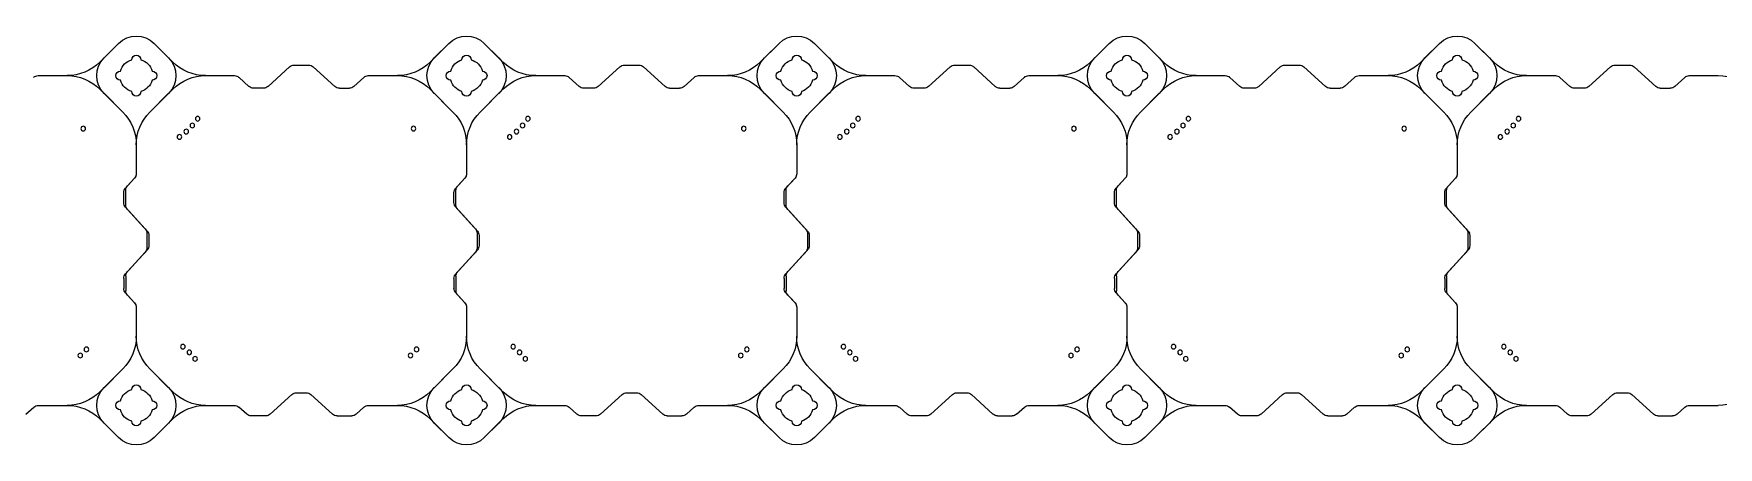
# Model space of a CAD drawing. Header units: millimetres. Extents: x -1612139 to -1260738, y 1141106 to 1536160.
# Drawn here: x -1297369 to -1294818, y 1183867 to 1184495 of the extents above; entities that cross this region are included whole.
import ezdxf

# ---------------------------------------------------------------- set-up
doc = ezdxf.new("R2010")
doc.units = ezdxf.units.MM
doc.header["$LTSCALE"] = 10
doc.layers.get('0').update_dxf_attribs({"linetype": 'CONTINUOUS'})
doc.layers.add('W-FLOAT_BOWL浮筒', color=253, linetype='CONTINUOUS')

# ---------------------------------------------------------------- blocks, each defined once
blk = doc.blocks.new('橙色')
at = {"layer": 'W-FLOAT_BOWL浮筒', "color": 30}
for p, q in [((16973.2, 2548.8), (16944.8, 2520.5)), ((16951.2, 2526.9), (16973.1, 2548.8)), ((17026.8, 2548.8), (17055.2, 2520.5)), ((17026.9, 2548.8), (17048.8, 2526.9)), ((17473.2, 2548.8), (17444.8, 2520.5)), ((17451.2, 2526.9), (17473.1, 2548.8)), ((17526.8, 2548.8), (17555.2, 2520.5)), ((17526.9, 2548.8), (17548.8, 2526.9)), ((17973.2, 2548.8), (17944.8, 2520.5)), ((17951.2, 2526.9), (17973.1, 2548.8)), ((18026.8, 2548.8), (18055.2, 2520.5)), ((18026.9, 2548.8), (18048.8, 2526.9)), ((18473.2, 2548.8), (18444.8, 2520.5)), ((18451.2, 2526.9), (18473.1, 2548.8)), ((18526.8, 2548.8), (18555.2, 2520.5)), ((18526.9, 2548.8), (18548.8, 2526.9)), ((18973.2, 2548.8), (18944.8, 2520.5)), ((18951.2, 2526.9), (18973.1, 2548.8)), ((19026.8, 2548.8), (19055.2, 2520.5)), ((19026.9, 2548.8), (19048.8, 2526.9)), ((16832.9, 2513.4), (16844.7, 2502.6)), ((16851.5, 2500), (16895.3, 2500)), ((17104.6, 2500), (17148.5, 2500)), ((17167.1, 2513.4), (17155.3, 2502.6)), ((17196.1, 2516), (17173.9, 2516)), ((17202.9, 2513.4), (17235.6, 2483.6)), ((17297.1, 2513.4), (17264.4, 2483.6)), ((17303.9, 2516), (17326.1, 2516)), ((17332.9, 2513.4), (17344.7, 2502.6)), ((17351.5, 2500), (17395.3, 2500)), ((17604.6, 2500), (17648.5, 2500)), ((17667.1, 2513.4), (17655.3, 2502.6)), ((17696.1, 2516), (17673.9, 2516)), ((17702.9, 2513.4), (17735.6, 2483.6)), ((17797.1, 2513.4), (17764.4, 2483.6)), ((17803.9, 2516), (17826.1, 2516)), ((17832.9, 2513.4), (17844.7, 2502.6)), ((17851.5, 2500), (17895.3, 2500)), ((18104.6, 2500), (18148.5, 2500)), ((18167.1, 2513.4), (18155.3, 2502.6)), ((18196.1, 2516), (18173.9, 2516)), ((18202.9, 2513.4), (18235.6, 2483.6)), ((18297.1, 2513.4), (18264.4, 2483.6)), ((18303.9, 2516), (18326.1, 2516)), ((18332.9, 2513.4), (18344.7, 2502.6)), ((18351.5, 2500), (18395.3, 2500)), ((18604.6, 2500), (18648.5, 2500)), ((18667.1, 2513.4), (18655.3, 2502.6)), ((18696.1, 2516), (18673.9, 2516)), ((18702.9, 2513.4), (18735.6, 2483.6)), ((18797.1, 2513.4), (18764.4, 2483.6)), ((18803.9, 2516), (18826.1, 2516)), ((18832.9, 2513.4), (18844.7, 2502.6)), ((18851.5, 2500), (18895.3, 2500)), ((19104.6, 2500), (19148.5, 2500)), ((19167.1, 2513.4), (19155.3, 2502.6)), ((19196.1, 2516), (19173.9, 2516)), ((19202.9, 2513.4), (19235.6, 2483.6)), ((19297.1, 2513.4), (19264.4, 2483.6)), ((19303.9, 2516), (19326.1, 2516)), ((19332.9, 2513.4), (19344.7, 2502.6)), ((19351.5, 2500), (19395.3, 2500)), ((16979.5, 2444.8), (16944.8, 2479.5)), ((17020.5, 2444.8), (17055.2, 2479.5)), ((17242.4, 2481), (17257.6, 2481)), ((17479.5, 2444.8), (17444.8, 2479.5)), ((17520.5, 2444.8), (17555.2, 2479.5)), ((17742.4, 2481), (17757.6, 2481)), ((17979.5, 2444.8), (17944.8, 2479.5)), ((18020.5, 2444.8), (18055.2, 2479.5)), ((18242.4, 2481), (18257.6, 2481)), ((18479.5, 2444.8), (18444.8, 2479.5)), ((18520.5, 2444.8), (18555.2, 2479.5)), ((18742.4, 2481), (18757.6, 2481)), ((18979.5, 2444.8), (18944.8, 2479.5)), ((19020.5, 2444.8), (19055.2, 2479.5)), ((19242.4, 2481), (19257.6, 2481)), ((16951.2, 2473.2), (16979.5, 2444.8)), ((17048.8, 2473.2), (17020.5, 2444.8)), ((17451.2, 2473.2), (17479.5, 2444.8)), ((17548.8, 2473.2), (17520.5, 2444.8)), ((17951.2, 2473.2), (17979.5, 2444.8)), ((18048.8, 2473.2), (18020.5, 2444.8)), ((18451.2, 2473.2), (18479.5, 2444.8)), ((18548.8, 2473.2), (18520.5, 2444.8)), ((18951.2, 2473.2), (18979.5, 2444.8)), ((19048.8, 2473.2), (19020.5, 2444.8)), ((17000, 2351.3), (17000, 2395.4)), ((17000, 2351.5), (17000, 2395.4)), ((17500, 2351.3), (17500, 2395.4)), ((17500, 2351.5), (17500, 2395.4)), ((18000, 2351.3), (18000, 2395.4)), ((18000, 2351.5), (18000, 2395.4)), ((18500, 2351.3), (18500, 2395.4)), ((18500, 2351.5), (18500, 2395.4)), ((19000, 2351.3), (19000, 2395.4)), ((19000, 2351.5), (19000, 2395.4)), ((16981, 2307.4), (16981, 2322.6)), ((16983.6, 2329.4), (16997.4, 2344.5)), ((16984, 2303.9), (16984, 2326.1)), ((16986.6, 2332.9), (16997.4, 2344.7)), ((17481, 2307.4), (17481, 2322.6)), ((17483.6, 2329.4), (17497.4, 2344.5)), ((17484, 2303.9), (17484, 2326.1)), ((17486.6, 2332.9), (17497.4, 2344.7)), ((17981, 2307.4), (17981, 2322.6)), ((17983.6, 2329.4), (17997.4, 2344.5)), ((17984, 2303.9), (17984, 2326.1)), ((17986.6, 2332.9), (17997.4, 2344.7)), ((18481, 2307.4), (18481, 2322.6)), ((18483.6, 2329.4), (18497.4, 2344.5)), ((18484, 2303.9), (18484, 2326.1)), ((18486.6, 2332.9), (18497.4, 2344.7)), ((18981, 2307.4), (18981, 2322.6)), ((18983.6, 2329.4), (18997.4, 2344.5)), ((18984, 2303.9), (18984, 2326.1)), ((18986.6, 2332.9), (18997.4, 2344.7)), ((16983.6, 2300.6), (17013.4, 2267.9)), ((16986.6, 2297.1), (17016.4, 2264.4)), ((17483.6, 2300.6), (17513.4, 2267.9)), ((17486.6, 2297.1), (17516.4, 2264.4)), ((17983.6, 2300.6), (18013.4, 2267.9)), ((17986.6, 2297.1), (18016.4, 2264.4)), ((18483.6, 2300.6), (18513.4, 2267.9)), ((18486.6, 2297.1), (18516.4, 2264.4)), ((18983.6, 2300.6), (19013.4, 2267.9)), ((18986.6, 2297.1), (19016.4, 2264.4)), ((17016, 2238.9), (17016, 2261.1)), ((17019, 2242.4), (17019, 2257.6)), ((17516, 2238.9), (17516, 2261.1)), ((17519, 2242.4), (17519, 2257.6)), ((18016, 2238.9), (18016, 2261.1)), ((18019, 2242.4), (18019, 2257.6)), ((18516, 2238.9), (18516, 2261.1)), ((18519, 2242.4), (18519, 2257.6)), ((19016, 2238.9), (19016, 2261.1)), ((19019, 2242.4), (19019, 2257.6)), ((16983.6, 2199.4), (17013.4, 2232.1)), ((16986.6, 2202.9), (17016.4, 2235.6)), ((17483.6, 2199.4), (17513.4, 2232.1)), ((17486.6, 2202.9), (17516.4, 2235.6)), ((17983.6, 2199.4), (18013.4, 2232.1)), ((17986.6, 2202.9), (18016.4, 2235.6)), ((18483.6, 2199.4), (18513.4, 2232.1)), ((18486.6, 2202.9), (18516.4, 2235.6)), ((18983.6, 2199.4), (19013.4, 2232.1)), ((18986.6, 2202.9), (19016.4, 2235.6)), ((16984, 2196.1), (16984, 2173.9)), ((17484, 2196.1), (17484, 2173.9)), ((17984, 2196.1), (17984, 2173.9)), ((18484, 2196.1), (18484, 2173.9)), ((18984, 2196.1), (18984, 2173.9)), ((16981, 2192.6), (16981, 2177.4)), ((16983.6, 2170.6), (16997.4, 2155.5)), ((17481, 2192.6), (17481, 2177.4)), ((17483.6, 2170.6), (17497.4, 2155.5)), ((17981, 2192.6), (17981, 2177.4)), ((17983.6, 2170.6), (17997.4, 2155.5)), ((18481, 2192.6), (18481, 2177.4)), ((18483.6, 2170.6), (18497.4, 2155.5)), ((18981, 2192.6), (18981, 2177.4)), ((18983.6, 2170.6), (18997.4, 2155.5)), ((16986.6, 2167.1), (16997.4, 2155.3)), ((17000, 2104.7), (17000, 2148.7)), ((17000, 2104.7), (17000, 2148.5)), ((17486.6, 2167.1), (17497.4, 2155.3)), ((17500, 2104.7), (17500, 2148.7)), ((17500, 2104.7), (17500, 2148.5)), ((17986.6, 2167.1), (17997.4, 2155.3)), ((18000, 2104.7), (18000, 2148.7)), ((18000, 2104.7), (18000, 2148.5)), ((18486.6, 2167.1), (18497.4, 2155.3)), ((18500, 2104.7), (18500, 2148.7)), ((18500, 2104.7), (18500, 2148.5)), ((18986.6, 2167.1), (18997.4, 2155.3)), ((19000, 2104.7), (19000, 2148.7)), ((19000, 2104.7), (19000, 2148.5)), ((16944.8, 2020.5), (16979.5, 2055.2)), ((16951.2, 2026.8), (16979.5, 2055.2)), ((17048.8, 2026.8), (17020.5, 2055.2)), ((17055.2, 2020.5), (17020.5, 2055.2)), ((17444.8, 2020.5), (17479.5, 2055.2)), ((17451.2, 2026.8), (17479.5, 2055.2)), ((17548.8, 2026.8), (17520.5, 2055.2)), ((17555.2, 2020.5), (17520.5, 2055.2)), ((17944.8, 2020.5), (17979.5, 2055.2)), ((17951.2, 2026.8), (17979.5, 2055.2)), ((18048.8, 2026.8), (18020.5, 2055.2)), ((18055.2, 2020.5), (18020.5, 2055.2)), ((18444.8, 2020.5), (18479.5, 2055.2)), ((18451.2, 2026.8), (18479.5, 2055.2)), ((18548.8, 2026.8), (18520.5, 2055.2)), ((18555.2, 2020.5), (18520.5, 2055.2)), ((18944.8, 2020.5), (18979.5, 2055.2)), ((18951.2, 2026.8), (18979.5, 2055.2)), ((19048.8, 2026.8), (19020.5, 2055.2)), ((19055.2, 2020.5), (19020.5, 2055.2)), ((17170.6, 2016.4), (17155.5, 2002.6)), ((17192.6, 2019), (17177.4, 2019)), ((17199.4, 2016.4), (17232.1, 1986.6)), ((17300.6, 2016.4), (17267.9, 1986.6)), ((17307.4, 2019), (17322.6, 2019)), ((17329.4, 2016.4), (17344.5, 2002.6)), ((17670.6, 2016.4), (17655.5, 2002.6)), ((17692.6, 2019), (17677.4, 2019)), ((17699.4, 2016.4), (17732.1, 1986.6)), ((17800.6, 2016.4), (17767.9, 1986.6)), ((17807.4, 2019), (17822.6, 2019)), ((17829.4, 2016.4), (17844.5, 2002.6)), ((18170.6, 2016.4), (18155.5, 2002.6)), ((18192.6, 2019), (18177.4, 2019)), ((18199.4, 2016.4), (18232.1, 1986.6)), ((18300.6, 2016.4), (18267.9, 1986.6)), ((18307.4, 2019), (18322.6, 2019)), ((18329.4, 2016.4), (18344.5, 2002.6)), ((18670.6, 2016.4), (18655.5, 2002.6)), ((18692.6, 2019), (18677.4, 2019)), ((18699.4, 2016.4), (18732.1, 1986.6)), ((18800.6, 2016.4), (18767.9, 1986.6)), ((18807.4, 2019), (18822.6, 2019)), ((18829.4, 2016.4), (18844.5, 2002.6)), ((19170.6, 2016.4), (19155.5, 2002.6)), ((19192.6, 2019), (19177.4, 2019)), ((19199.4, 2016.4), (19232.1, 1986.6)), ((19300.6, 2016.4), (19267.9, 1986.6)), ((19307.4, 2019), (19322.6, 2019)), ((19329.4, 2016.4), (19344.5, 2002.6)), ((16851.3, 2000), (16895.3, 2000)), ((17104.6, 2000), (17148.7, 2000)), ((17351.3, 2000), (17395.3, 2000)), ((17604.6, 2000), (17648.7, 2000)), ((17851.3, 2000), (17895.3, 2000)), ((18104.6, 2000), (18148.7, 2000)), ((18351.3, 2000), (18395.3, 2000)), ((18604.6, 2000), (18648.7, 2000)), ((18851.3, 2000), (18895.3, 2000)), ((19104.6, 2000), (19148.7, 2000)), ((19351.3, 2000), (19395.3, 2000)), ((16973.2, 1951.2), (16944.8, 1979.5)), ((16973.1, 1951.2), (16951.2, 1973.1)), ((17026.8, 1951.2), (17055.2, 1979.5)), ((17048.8, 1973.1), (17026.9, 1951.2)), ((17238.9, 1984), (17261.1, 1984)), ((17473.2, 1951.2), (17444.8, 1979.5)), ((17473.1, 1951.2), (17451.2, 1973.1)), ((17526.8, 1951.2), (17555.2, 1979.5)), ((17548.8, 1973.1), (17526.9, 1951.2)), ((17738.9, 1984), (17761.1, 1984)), ((17973.2, 1951.2), (17944.8, 1979.5)), ((17973.1, 1951.2), (17951.2, 1973.1)), ((18026.8, 1951.2), (18055.2, 1979.5)), ((18048.8, 1973.1), (18026.9, 1951.2)), ((18238.9, 1984), (18261.1, 1984)), ((18473.2, 1951.2), (18444.8, 1979.5)), ((18473.1, 1951.2), (18451.2, 1973.1)), ((18526.8, 1951.2), (18555.2, 1979.5)), ((18548.8, 1973.1), (18526.9, 1951.2)), ((18738.9, 1984), (18761.1, 1984)), ((18973.2, 1951.2), (18944.8, 1979.5)), ((18973.1, 1951.2), (18951.2, 1973.1)), ((19026.8, 1951.2), (19055.2, 1979.5)), ((19048.8, 1973.1), (19026.9, 1951.2)), ((19238.9, 1984), (19261.1, 1984))]:
    blk.add_line(p, q, dxfattribs=at)
for centre in [(16915.2, 2424.4), (17080.3, 2419.7), (17089, 2429.4), (17415.2, 2424.4), (17580.3, 2419.7), (17589, 2429.4), (17915.2, 2424.4), (18080.3, 2419.7), (18089, 2429.4), (18415.2, 2424.4), (18580.3, 2419.7), (18589, 2429.4), (18915.2, 2424.4), (19080.3, 2419.7), (19089, 2429.4), (16924.4, 2415.2), (17070.6, 2411), (17424.4, 2415.2), (17570.6, 2411), (17924.4, 2415.2), (18070.6, 2411), (18424.4, 2415.2), (18570.6, 2411), (18924.4, 2415.2), (19070.6, 2411), (17065.3, 2092.9), (17565.3, 2092.9), (18065.3, 2092.9), (18565.3, 2092.9), (19065.3, 2092.9), (16919.7, 2080.3), (17075.6, 2084.8), (17084.8, 2075.6), (17092.9, 2065.3), (17419.7, 2080.3), (17575.6, 2084.8), (17584.8, 2075.6), (17592.9, 2065.3), (17919.7, 2080.3), (18075.6, 2084.8), (18084.8, 2075.6), (18092.9, 2065.3), (18419.7, 2080.3), (18575.6, 2084.8), (18584.8, 2075.6), (18592.9, 2065.3), (18919.7, 2080.3), (19075.6, 2084.8), (19084.8, 2075.6), (19092.9, 2065.3)]:
    blk.add_circle(centre, 3.5, dxfattribs=at)
for centre, radius, start, end in [((17000, 2522), 38, 45, 135), ((17000, 2522), 38, 45, 135), ((17500, 2522), 38, 45, 135), ((17500, 2522), 38, 45, 135), ((18000, 2522), 38, 45, 135), ((18000, 2522), 38, 45, 135), ((18500, 2522), 38, 45, 135), ((18500, 2522), 38, 45, 135), ((19000, 2522), 38, 45, 135), ((19000, 2522), 38, 45, 135), ((16978, 2500), 38, 135, 225), ((17000, 2524), 7, 0, 180), ((17000, 2524), 7, 0, 180), ((17022, 2500), 38, 315, 45), ((17478, 2500), 38, 135, 225), ((17500, 2524), 7, 0, 180), ((17500, 2524), 7, 0, 180), ((17522, 2500), 38, 315, 45), ((17978, 2500), 38, 135, 225), ((18000, 2524), 7, 0, 180), ((18000, 2524), 7, 0, 180), ((18022, 2500), 38, 315, 45), ((18478, 2500), 38, 135, 225), ((18500, 2524), 7, 0, 180), ((18500, 2524), 7, 0, 180), ((18522, 2500), 38, 315, 45), ((18978, 2500), 38, 135, 225), ((19000, 2524), 7, 0, 180), ((19000, 2524), 7, 0, 180), ((19022, 2500), 38, 315, 45), ((16851.5, 2510), 10, 227.7263, 270), ((16895.3, 2570), 70, 270, 315), ((16895.3, 2430), 70, 45, 90), ((16976, 2500), 7, 90, 270), ((16976, 2500), 7, 90, 270), ((17000, 2500), 25, 106.2602, 163.7398), ((17000, 2500), 25, 106.2602, 163.7398), ((17000, 2500), 25, 16.2602, 73.7398), ((17000, 2500), 25, 16.2602, 73.7398), ((17024, 2500), 7, 270, 90), ((17024, 2500), 7, 270, 90), ((17104.7, 2570), 70, 225, 270), ((17104.7, 2430), 70, 90, 135), ((17148.5, 2510), 10, 270, 312.2737), ((17173.9, 2506), 10, 90, 132.2737), ((17196.1, 2506), 10, 47.7263, 90), ((17303.9, 2506), 10, 90, 132.2737), ((17326.1, 2506), 10, 47.7263, 90), ((17351.5, 2510), 10, 227.7263, 270), ((17395.3, 2570), 70, 270, 315), ((17395.3, 2430), 70, 45, 90), ((17476, 2500), 7, 90, 270), ((17476, 2500), 7, 90, 270), ((17500, 2500), 25, 106.2602, 163.7398), ((17500, 2500), 25, 106.2602, 163.7398), ((17500, 2500), 25, 16.2602, 73.7398), ((17500, 2500), 25, 16.2602, 73.7398), ((17524, 2500), 7, 270, 90), ((17524, 2500), 7, 270, 90), ((17604.7, 2570), 70, 225, 270), ((17604.7, 2430), 70, 90, 135), ((17648.5, 2510), 10, 270, 312.2737), ((17673.9, 2506), 10, 90, 132.2737), ((17696.1, 2506), 10, 47.7263, 90), ((17803.9, 2506), 10, 90, 132.2737), ((17826.1, 2506), 10, 47.7263, 90), ((17851.5, 2510), 10, 227.7263, 270), ((17895.3, 2570), 70, 270, 315), ((17895.3, 2430), 70, 45, 90), ((17976, 2500), 7, 90, 270), ((17976, 2500), 7, 90, 270), ((18000, 2500), 25, 106.2602, 163.7398), ((18000, 2500), 25, 106.2602, 163.7398), ((18000, 2500), 25, 16.2602, 73.7398), ((18000, 2500), 25, 16.2602, 73.7398), ((18024, 2500), 7, 270, 90), ((18024, 2500), 7, 270, 90), ((18104.7, 2570), 70, 225, 270), ((18104.7, 2430), 70, 90, 135), ((18148.5, 2510), 10, 270, 312.2737), ((18173.9, 2506), 10, 90, 132.2737), ((18196.1, 2506), 10, 47.7263, 90), ((18303.9, 2506), 10, 90, 132.2737), ((18326.1, 2506), 10, 47.7263, 90), ((18351.5, 2510), 10, 227.7263, 270), ((18395.3, 2570), 70, 270, 315), ((18395.3, 2430), 70, 45, 90), ((18476, 2500), 7, 90, 270), ((18476, 2500), 7, 90, 270), ((18500, 2500), 25, 106.2602, 163.7398), ((18500, 2500), 25, 106.2602, 163.7398), ((18500, 2500), 25, 16.2602, 73.7398), ((18500, 2500), 25, 16.2602, 73.7398), ((18524, 2500), 7, 270, 90), ((18524, 2500), 7, 270, 90), ((18604.7, 2570), 70, 225, 270), ((18604.7, 2430), 70, 90, 135), ((18648.5, 2510), 10, 270, 312.2737), ((18673.9, 2506), 10, 90, 132.2737), ((18696.1, 2506), 10, 47.7263, 90), ((18803.9, 2506), 10, 90, 132.2737), ((18826.1, 2506), 10, 47.7263, 90), ((18851.5, 2510), 10, 227.7263, 270), ((18895.3, 2570), 70, 270, 315), ((18895.3, 2430), 70, 45, 90), ((18976, 2500), 7, 90, 270), ((18976, 2500), 7, 90, 270), ((19000, 2500), 25, 106.2602, 163.7398), ((19000, 2500), 25, 106.2602, 163.7398), ((19000, 2500), 25, 16.2602, 73.7398), ((19000, 2500), 25, 16.2602, 73.7398), ((19024, 2500), 7, 270, 90), ((19024, 2500), 7, 270, 90), ((19104.7, 2570), 70, 225, 270), ((19104.7, 2430), 70, 90, 135), ((19148.5, 2510), 10, 270, 312.2737), ((19173.9, 2506), 10, 90, 132.2737), ((19196.1, 2506), 10, 47.7263, 90), ((19303.9, 2506), 10, 90, 132.2737), ((19326.1, 2506), 10, 47.7263, 90), ((19351.5, 2510), 10, 227.7263, 270), ((19395.3, 2430), 70, 45, 90), ((17000, 2500), 25, 196.2602, 253.7398), ((17000, 2500), 25, 196.2602, 253.7398), ((17000, 2476), 7, 180, 0), ((17000, 2476), 7, 180, 0), ((17000, 2500), 25, 286.2602, 343.7398), ((17000, 2500), 25, 286.2602, 343.7398), ((17242.4, 2491), 10, 227.7263, 270), ((17257.6, 2491), 10, 270, 312.2737), ((17500, 2500), 25, 196.2602, 253.7398), ((17500, 2500), 25, 196.2602, 253.7398), ((17500, 2476), 7, 180, 0), ((17500, 2476), 7, 180, 0), ((17500, 2500), 25, 286.2602, 343.7398), ((17500, 2500), 25, 286.2602, 343.7398), ((17742.4, 2491), 10, 227.7263, 270), ((17757.6, 2491), 10, 270, 312.2737), ((18000, 2500), 25, 196.2602, 253.7398), ((18000, 2500), 25, 196.2602, 253.7398), ((18000, 2476), 7, 180, 0), ((18000, 2476), 7, 180, 0), ((18000, 2500), 25, 286.2602, 343.7398), ((18000, 2500), 25, 286.2602, 343.7398), ((18242.4, 2491), 10, 227.7263, 270), ((18257.6, 2491), 10, 270, 312.2737), ((18500, 2500), 25, 196.2602, 253.7398), ((18500, 2500), 25, 196.2602, 253.7398), ((18500, 2476), 7, 180, 0), ((18500, 2476), 7, 180, 0), ((18500, 2500), 25, 286.2602, 343.7398), ((18500, 2500), 25, 286.2602, 343.7398), ((18742.4, 2491), 10, 227.7263, 270), ((18757.6, 2491), 10, 270, 312.2737), ((19000, 2500), 25, 196.2602, 253.7398), ((19000, 2500), 25, 196.2602, 253.7398), ((19000, 2476), 7, 180, 0), ((19000, 2476), 7, 180, 0), ((19000, 2500), 25, 286.2602, 343.7398), ((19000, 2500), 25, 286.2602, 343.7398), ((19242.4, 2491), 10, 227.7263, 270), ((19257.6, 2491), 10, 270, 312.2737), ((16930, 2395.3), 70, 0, 45), ((16930, 2395.3), 70, 0, 45), ((17070, 2395.3), 70, 135, 180), ((17070, 2395.3), 70, 135, 180), ((17430, 2395.3), 70, 0, 45), ((17430, 2395.3), 70, 0, 45), ((17570, 2395.3), 70, 135, 180), ((17570, 2395.3), 70, 135, 180), ((17930, 2395.3), 70, 0, 45), ((17930, 2395.3), 70, 0, 45), ((18070, 2395.3), 70, 135, 180), ((18070, 2395.3), 70, 135, 180), ((18430, 2395.3), 70, 0, 45), ((18430, 2395.3), 70, 0, 45), ((18570, 2395.3), 70, 135, 180), ((18570, 2395.3), 70, 135, 180), ((18930, 2395.3), 70, 0, 45), ((18930, 2395.3), 70, 0, 45), ((19070, 2395.3), 70, 135, 180), ((19070, 2395.3), 70, 135, 180), ((16990, 2351.5), 10, 317.7263, 0), ((16990, 2351.3), 10, 317.7263, 0), ((17490, 2351.5), 10, 317.7263, 0), ((17490, 2351.3), 10, 317.7263, 0), ((17990, 2351.5), 10, 317.7263, 0), ((17990, 2351.3), 10, 317.7263, 0), ((18490, 2351.5), 10, 317.7263, 0), ((18490, 2351.3), 10, 317.7263, 0), ((18990, 2351.5), 10, 317.7263, 0), ((18990, 2351.3), 10, 317.7263, 0), ((16991, 2322.6), 10, 137.7263, 180), ((16994, 2326.1), 10, 137.7263, 180), ((17491, 2322.6), 10, 137.7263, 180), ((17494, 2326.1), 10, 137.7263, 180), ((17991, 2322.6), 10, 137.7263, 180), ((17994, 2326.1), 10, 137.7263, 180), ((18491, 2322.6), 10, 137.7263, 180), ((18494, 2326.1), 10, 137.7263, 180), ((18991, 2322.6), 10, 137.7263, 180), ((18994, 2326.1), 10, 137.7263, 180), ((16991, 2307.4), 10, 180, 222.2737), ((16994, 2303.9), 10, 180, 222.2737), ((17491, 2307.4), 10, 180, 222.2737), ((17494, 2303.9), 10, 180, 222.2737), ((17991, 2307.4), 10, 180, 222.2737), ((17994, 2303.9), 10, 180, 222.2737), ((18491, 2307.4), 10, 180, 222.2737), ((18494, 2303.9), 10, 180, 222.2737), ((18991, 2307.4), 10, 180, 222.2737), ((18994, 2303.9), 10, 180, 222.2737), ((17006, 2261.1), 10, 0, 42.2737), ((17009, 2257.6), 10, 0, 42.2737), ((17506, 2261.1), 10, 0, 42.2737), ((17509, 2257.6), 10, 0, 42.2737), ((18006, 2261.1), 10, 0, 42.2737), ((18009, 2257.6), 10, 0, 42.2737), ((18506, 2261.1), 10, 0, 42.2737), ((18509, 2257.6), 10, 0, 42.2737), ((19006, 2261.1), 10, 0, 42.2737), ((19009, 2257.6), 10, 0, 42.2737), ((17006, 2238.9), 10, 317.7263, 0), ((17009, 2242.4), 10, 317.7263, 0), ((17506, 2238.9), 10, 317.7263, 0), ((17509, 2242.4), 10, 317.7263, 0), ((18006, 2238.9), 10, 317.7263, 0), ((18009, 2242.4), 10, 317.7263, 0), ((18506, 2238.9), 10, 317.7263, 0), ((18509, 2242.4), 10, 317.7263, 0), ((19006, 2238.9), 10, 317.7263, 0), ((19009, 2242.4), 10, 317.7263, 0), ((16991, 2192.6), 10, 137.7263, 180), ((16994, 2196.1), 10, 137.7263, 180), ((17491, 2192.6), 10, 137.7263, 180), ((17494, 2196.1), 10, 137.7263, 180), ((17991, 2192.6), 10, 137.7263, 180), ((17994, 2196.1), 10, 137.7263, 180), ((18491, 2192.6), 10, 137.7263, 180), ((18494, 2196.1), 10, 137.7263, 180), ((18991, 2192.6), 10, 137.7263, 180), ((18994, 2196.1), 10, 137.7263, 180), ((16991, 2177.4), 10, 180, 222.2737), ((16994, 2173.9), 10, 180, 222.2737), ((17491, 2177.4), 10, 180, 222.2737), ((17494, 2173.9), 10, 180, 222.2737), ((17991, 2177.4), 10, 180, 222.2737), ((17994, 2173.9), 10, 180, 222.2737), ((18491, 2177.4), 10, 180, 222.2737), ((18494, 2173.9), 10, 180, 222.2737), ((18991, 2177.4), 10, 180, 222.2737), ((18994, 2173.9), 10, 180, 222.2737), ((16990, 2148.7), 10, 0, 42.2737), ((16990, 2148.5), 10, 0, 42.2737), ((17490, 2148.7), 10, 0, 42.2737), ((17490, 2148.5), 10, 0, 42.2737), ((17990, 2148.7), 10, 0, 42.2737), ((17990, 2148.5), 10, 0, 42.2737), ((18490, 2148.7), 10, 0, 42.2737), ((18490, 2148.5), 10, 0, 42.2737), ((18990, 2148.7), 10, 0, 42.2737), ((18990, 2148.5), 10, 0, 42.2737), ((16930, 2104.7), 70, 315, 0), ((16930, 2104.7), 70, 315, 0), ((17070, 2104.7), 70, 180, 225), ((17070, 2104.7), 70, 180, 225), ((17430, 2104.7), 70, 315, 0), ((17430, 2104.7), 70, 315, 0), ((17570, 2104.7), 70, 180, 225), ((17570, 2104.7), 70, 180, 225), ((17930, 2104.7), 70, 315, 0), ((17930, 2104.7), 70, 315, 0), ((18070, 2104.7), 70, 180, 225), ((18070, 2104.7), 70, 180, 225), ((18430, 2104.7), 70, 315, 0), ((18430, 2104.7), 70, 315, 0), ((18570, 2104.7), 70, 180, 225), ((18570, 2104.7), 70, 180, 225), ((18930, 2104.7), 70, 315, 0), ((18930, 2104.7), 70, 315, 0), ((19070, 2104.7), 70, 180, 225), ((19070, 2104.7), 70, 180, 225), ((16895.3, 2070), 70, 270, 315), ((16978, 2000), 38, 135, 225), ((17000, 2000), 25, 106.2602, 163.7398), ((17000, 2000), 25, 106.2602, 163.7398), ((17000, 2024), 7, 0, 180), ((17000, 2024), 7, 0, 180), ((17000, 2000), 25, 16.2602, 73.7398), ((17000, 2000), 25, 16.2602, 73.7398), ((17022, 2000), 38, 315, 45), ((17104.7, 2070), 70, 225, 270), ((17177.4, 2009), 10, 90, 132.2737), ((17192.6, 2009), 10, 47.7263, 90), ((17307.4, 2009), 10, 90, 132.2737), ((17322.6, 2009), 10, 47.7263, 90), ((17395.3, 2070), 70, 270, 315), ((17478, 2000), 38, 135, 225), ((17500, 2000), 25, 106.2602, 163.7398), ((17500, 2000), 25, 106.2602, 163.7398), ((17500, 2024), 7, 0, 180), ((17500, 2024), 7, 0, 180), ((17500, 2000), 25, 16.2602, 73.7398), ((17500, 2000), 25, 16.2602, 73.7398), ((17522, 2000), 38, 315, 45), ((17604.7, 2070), 70, 225, 270), ((17677.4, 2009), 10, 90, 132.2737), ((17692.6, 2009), 10, 47.7263, 90), ((17807.4, 2009), 10, 90, 132.2737), ((17822.6, 2009), 10, 47.7263, 90), ((17895.3, 2070), 70, 270, 315), ((17978, 2000), 38, 135, 225), ((18000, 2000), 25, 106.2602, 163.7398), ((18000, 2000), 25, 106.2602, 163.7398), ((18000, 2024), 7, 0, 180), ((18000, 2024), 7, 0, 180), ((18000, 2000), 25, 16.2602, 73.7398), ((18000, 2000), 25, 16.2602, 73.7398), ((18022, 2000), 38, 315, 45), ((18104.7, 2070), 70, 225, 270), ((18177.4, 2009), 10, 90, 132.2737), ((18192.6, 2009), 10, 47.7263, 90), ((18307.4, 2009), 10, 90, 132.2737), ((18322.6, 2009), 10, 47.7263, 90), ((18395.3, 2070), 70, 270, 315), ((18478, 2000), 38, 135, 225), ((18500, 2000), 25, 106.2602, 163.7398), ((18500, 2000), 25, 106.2602, 163.7398), ((18500, 2024), 7, 0, 180), ((18500, 2024), 7, 0, 180), ((18500, 2000), 25, 16.2602, 73.7398), ((18500, 2000), 25, 16.2602, 73.7398), ((18522, 2000), 38, 315, 45), ((18604.7, 2070), 70, 225, 270), ((18677.4, 2009), 10, 90, 132.2737), ((18692.6, 2009), 10, 47.7263, 90), ((18807.4, 2009), 10, 90, 132.2737), ((18822.6, 2009), 10, 47.7263, 90), ((18895.3, 2070), 70, 270, 315), ((18978, 2000), 38, 135, 225), ((19000, 2000), 25, 106.2602, 163.7398), ((19000, 2000), 25, 106.2602, 163.7398), ((19000, 2024), 7, 0, 180), ((19000, 2024), 7, 0, 180), ((19000, 2000), 25, 16.2602, 73.7398), ((19000, 2000), 25, 16.2602, 73.7398), ((19022, 2000), 38, 315, 45), ((19104.7, 2070), 70, 225, 270), ((19177.4, 2009), 10, 90, 132.2737), ((19192.6, 2009), 10, 47.7263, 90), ((19307.4, 2009), 10, 90, 132.2737), ((19322.6, 2009), 10, 47.7263, 90), ((19395.3, 2070), 70, 270, 315), ((16851.3, 2010), 10, 227.7263, 270), ((16895.3, 1930), 70, 45, 90), ((16976, 2000), 7, 90, 270), ((16976, 2000), 7, 90, 270), ((17000, 2000), 25, 196.2602, 253.7398), ((17000, 2000), 25, 196.2602, 253.7398), ((17000, 2000), 25, 286.2602, 343.7398), ((17000, 2000), 25, 286.2602, 343.7398), ((17024, 2000), 7, 270, 90), ((17024, 2000), 7, 270, 90), ((17104.7, 1930), 70, 90, 135), ((17148.7, 2010), 10, 270, 312.2737), ((17351.3, 2010), 10, 227.7263, 270), ((17395.3, 1930), 70, 45, 90), ((17476, 2000), 7, 90, 270), ((17476, 2000), 7, 90, 270), ((17500, 2000), 25, 196.2602, 253.7398), ((17500, 2000), 25, 196.2602, 253.7398), ((17500, 2000), 25, 286.2602, 343.7398), ((17500, 2000), 25, 286.2602, 343.7398), ((17524, 2000), 7, 270, 90), ((17524, 2000), 7, 270, 90), ((17604.7, 1930), 70, 90, 135), ((17648.7, 2010), 10, 270, 312.2737), ((17851.3, 2010), 10, 227.7263, 270), ((17895.3, 1930), 70, 45, 90), ((17976, 2000), 7, 90, 270), ((17976, 2000), 7, 90, 270), ((18000, 2000), 25, 196.2602, 253.7398), ((18000, 2000), 25, 196.2602, 253.7398), ((18000, 2000), 25, 286.2602, 343.7398), ((18000, 2000), 25, 286.2602, 343.7398), ((18024, 2000), 7, 270, 90), ((18024, 2000), 7, 270, 90), ((18104.7, 1930), 70, 90, 135), ((18148.7, 2010), 10, 270, 312.2737), ((18351.3, 2010), 10, 227.7263, 270), ((18395.3, 1930), 70, 45, 90), ((18476, 2000), 7, 90, 270), ((18476, 2000), 7, 90, 270), ((18500, 2000), 25, 196.2602, 253.7398), ((18500, 2000), 25, 196.2602, 253.7398), ((18500, 2000), 25, 286.2602, 343.7398), ((18500, 2000), 25, 286.2602, 343.7398), ((18524, 2000), 7, 270, 90), ((18524, 2000), 7, 270, 90), ((18604.7, 1930), 70, 90, 135), ((18648.7, 2010), 10, 270, 312.2737), ((18851.3, 2010), 10, 227.7263, 270), ((18895.3, 1930), 70, 45, 90), ((18976, 2000), 7, 90, 270), ((18976, 2000), 7, 90, 270), ((19000, 2000), 25, 196.2602, 253.7398), ((19000, 2000), 25, 196.2602, 253.7398), ((19000, 2000), 25, 286.2602, 343.7398), ((19000, 2000), 25, 286.2602, 343.7398), ((19024, 2000), 7, 270, 90), ((19024, 2000), 7, 270, 90), ((19104.7, 1930), 70, 90, 135), ((19148.7, 2010), 10, 270, 312.2737), ((19351.3, 2010), 10, 227.7263, 270), ((17000, 1976), 7, 180, 0), ((17000, 1976), 7, 180, 0), ((17238.9, 1994), 10, 227.7263, 270), ((17261.1, 1994), 10, 270, 312.2737), ((17500, 1976), 7, 180, 0), ((17500, 1976), 7, 180, 0), ((17738.9, 1994), 10, 227.7263, 270), ((17761.1, 1994), 10, 270, 312.2737), ((18000, 1976), 7, 180, 0), ((18000, 1976), 7, 180, 0), ((18238.9, 1994), 10, 227.7263, 270), ((18261.1, 1994), 10, 270, 312.2737), ((18500, 1976), 7, 180, 0), ((18500, 1976), 7, 180, 0), ((18738.9, 1994), 10, 227.7263, 270), ((18761.1, 1994), 10, 270, 312.2737), ((19000, 1976), 7, 180, 0), ((19000, 1976), 7, 180, 0), ((19238.9, 1994), 10, 227.7263, 270), ((19261.1, 1994), 10, 270, 312.2737), ((17000, 1978), 38, 225, 315), ((17000, 1978), 38, 225, 315), ((17500, 1978), 38, 225, 315), ((17500, 1978), 38, 225, 315), ((18000, 1978), 38, 225, 315), ((18000, 1978), 38, 225, 315), ((18500, 1978), 38, 225, 315), ((18500, 1978), 38, 225, 315), ((19000, 1978), 38, 225, 315), ((19000, 1978), 38, 225, 315)]:
    blk.add_arc(centre, radius, start, end, dxfattribs=at)

msp = doc.modelspace()

# ---------------------------------------------------------------- block references
at = {"xscale": -1, "rotation": 180}
msp.add_blockref('橙色', (-1314213.3, 1186431), dxfattribs=at)

doc.saveas('drawing.dxf')
